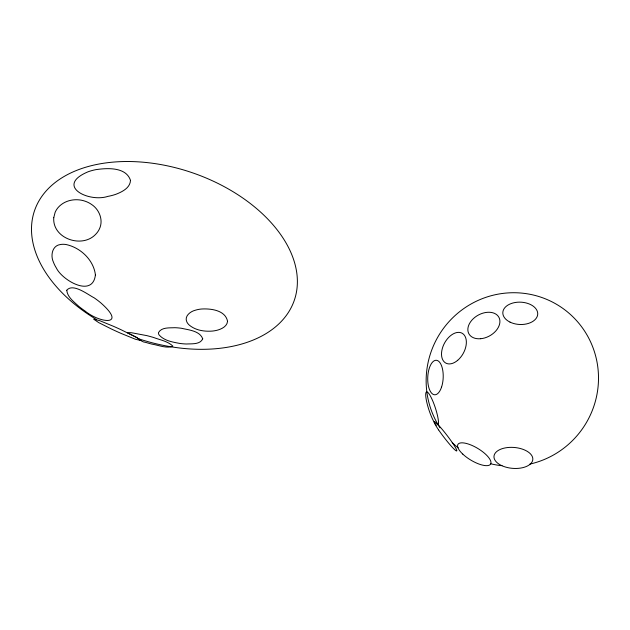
<?xml version="1.0" encoding="UTF-8"?>
<svg xmlns="http://www.w3.org/2000/svg" width="630" height="630" viewBox="0 0 630 630"><rect width="100%" height="100%" fill="white"/><g stroke="black" fill="none" stroke-linecap="round" stroke-linejoin="round"><path stroke-width="0.94" d="M132.828 335.499L127.418 332.774L129.229 332.64A19.743 11.261 18 0 1 131.607 332.758L146.892 335.64A91.744 49.872 17.1 0 1 153.799 337.554C160.17 339.964 167.761 341.192 172.77 346.043L172.762 346.405C166.147 348.555 158.618 345.193 151.917 344.114A105.257 65.244 18.7 0 1 145.837 342.436C140.64 341.98 139.151 337.987 133.403 335.806M440.008 427.801A87.2 85.712 -56 0 1 474.689 302.046A87.2 85.712 -56 0 1 593.893 350.17A87.2 85.712 -56 0 1 529.885 464.09M501.157 465.641A87.2 85.712 -56 0 1 490.841 463.806M458.167 447.804A87.2 85.712 -56 0 1 452.253 442.622M436.425 425.203A17.782 3.355 71.8 0 1 426.171 399.207A17.782 3.355 71.8 0 1 431.912 399.058A17.782 3.355 71.8 0 1 438.204 425.155M96.618 319.607A137.403 87.247 19.1 0 1 86.57 166.981A137.403 87.247 19.1 0 1 294.289 261.686A137.403 87.247 19.1 0 1 138.797 338.845M66.764 290.257C67.434 297.202 73.954 301.809 78.671 306.251A64.835 39.154 19.9 0 0 84.995 310.968C99.902 323.324 127.402 326.403 100.965 303.006A61.795 34.76 20.7 0 0 94.169 297.84C87.94 294.675 72.859 282.736 66.764 290.257M95.413 274.94C92.681 298.211 62.142 280.2 56.385 268.049A46.029 28.027 21.2 0 1 53.416 262.111C50.337 255.693 52.109 245.653 60.322 244.542A14.608 8.836 22.4 0 1 65.985 244.511C80.412 247.519 93.689 259.985 95.413 274.94M53.763 217.689C52.188 238.612 82.302 248.858 95.799 234.171A47.069 29.46 24.2 0 0 99.32 229.131C103.69 220.398 99.398 209.491 91.484 204.396A16.963 10.773 23.4 0 0 85.373 201.293C76.183 197.977 64.819 199.899 58.228 207.42A46.045 29.012 22.3 0 0 55.109 212.397L53.763 217.689M130.481 180.353C130.197 187.842 122.275 191.803 116.164 194.182A64.536 43.06 25.9 0 1 107.856 196.387C88.531 202.726 54.881 185.811 87.877 171.872A60.33 39.296 22 0 1 95.744 169.675C107.195 167.942 126.047 166.848 130.481 180.353M227.548 321.316C227.131 326.104 222.225 328.702 218.122 329.955A29.72 18.152 16.5 0 1 212.231 331.081C204.309 331.695 195.654 330.372 189.37 325.182A12.899 7.788 16.4 0 1 186.85 321.946C184.07 316.213 190.402 311.401 195.379 310.212A29.24 17.632 15.8 0 1 201.049 309.054C210.499 308.346 225.422 310.094 227.548 321.316M202.718 338.798C200.206 344.681 191.733 343.665 186.433 343.996A42.454 25.507 17.3 0 1 179.487 343.382C172.36 342.035 164.162 340.696 159.122 334.979A7.017 4.111 17.3 0 1 158.532 332.545C161.564 327.096 169.47 327.994 174.825 327.702A40.674 23.523 16.3 0 1 181.448 328.277C188.732 329.978 199.741 330.781 202.718 338.798M140.829 340.491L135.434 339.255L120.818 333.294A279.303 196.253 19.4 0 1 111.565 329.073L98.689 322.599L93.634 319.142L99.642 320.646L113.589 326.356A204.837 101.824 18.7 0 1 121.133 329.773L134.489 336.381A66.095 36.288 18.5 0 1 136.789 337.648L140.829 340.491M510.016 322.111A17.475 11.175 2.5 0 0 537.634 314.945A17.475 11.175 2.5 0 0 513.151 302.935A17.475 11.175 2.5 0 0 510.016 322.111M480.682 338.719A17.128 11.844 -29 0 0 499.086 317.662A17.128 11.844 -29 0 0 471.862 320.182A17.128 11.844 -29 0 0 480.682 338.719M457.703 360.297A17.01 10.686 -61.4 0 0 462.302 333.341A17.01 10.686 -61.4 0 0 441.803 350.815A17.01 10.686 -61.4 0 0 457.703 360.297M441.528 387.174A17.27 7.725 -87.4 0 0 436.622 360.313A17.27 7.725 -87.4 0 0 428.242 385.08A17.27 7.725 -87.4 0 0 441.528 387.174M438.559 429.857A18.427 1.795 52.4 0 0 456.742 450.938A18.427 1.795 52.4 0 0 441.213 428.211A18.427 1.795 52.4 0 0 438.559 429.857M462.782 454.112A19.065 6.788 31 0 0 490.534 464.2A19.065 6.788 31 0 0 469.508 444.433A19.065 6.788 31 0 0 462.782 454.112M502.031 465.767A19.491 10.482 4.7 0 0 532.736 460.097A19.491 10.482 4.7 0 0 505.41 447.867A19.491 10.482 4.7 0 0 502.031 465.767"/></g></svg>
